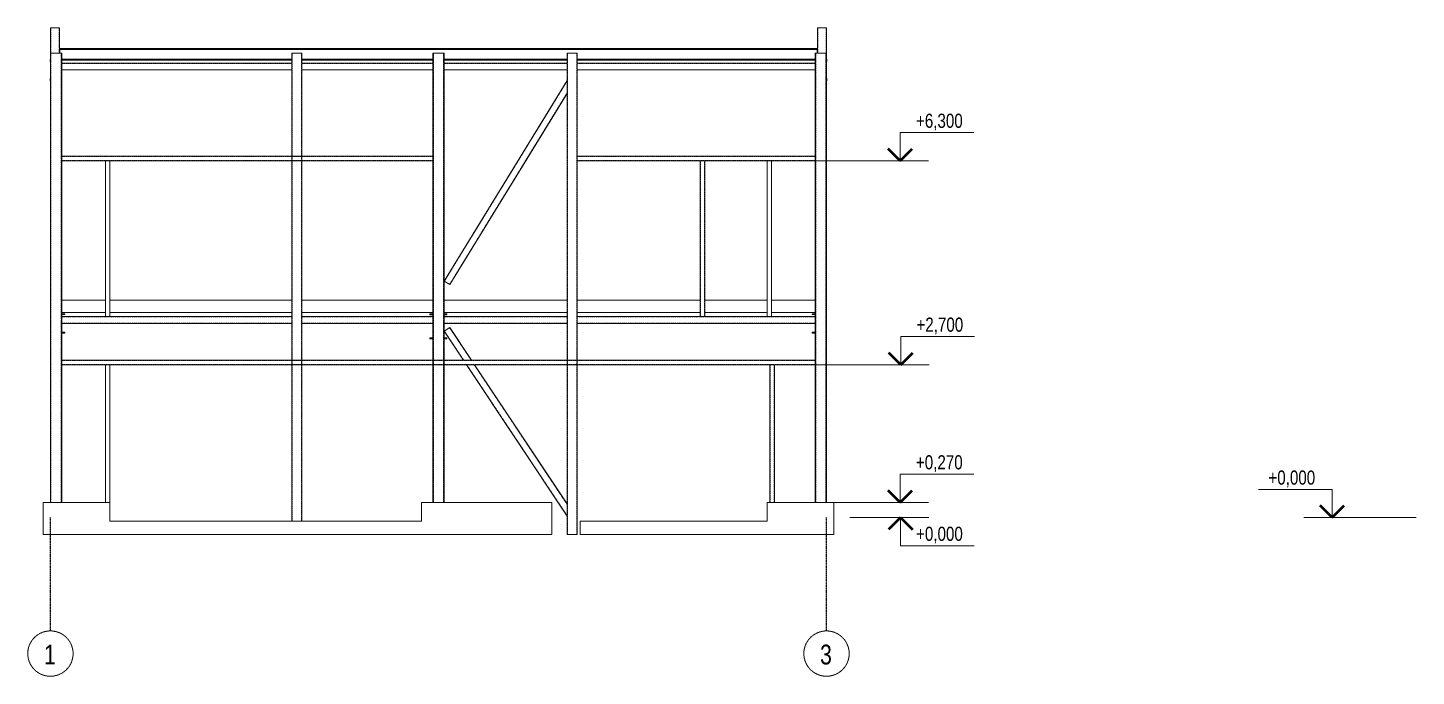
# Model space of a CAD drawing. Header units: millimetres. Extents: x 1117013 to 3394463, y -717780 to -102922.
# Drawn here: x 1275757 to 1300267, y -717296 to -705846 of the extents above; entities that cross this region are included whole.
import ezdxf

# ---------------------------------------------------------------- set-up
doc = ezdxf.new("R2010")
doc.units = ezdxf.units.MM
for name, pattern in [('ADSK_Линия сетки', [21, 12, -3, 3, -3]), ('ADSK_Невидимые', [5, 3, -2]), ('CENTERX2', [4, 2.5, -0.5, 0.5, -0.5])]:
    doc.linetypes.add(name, pattern=pattern)
for name, color, linetype, lineweight in [('Аннотация', 7, 'Continuous', 20), ('Каркас', 7, 'Continuous', 18), ('Несущие колонны', 7, 'Continuous', 18), ('Отметки', 7, 'Continuous', 9), ('Стены', 7, 'Continuous', 18)]:
    doc.layers.add(name, color=color, linetype=linetype, lineweight=lineweight)
doc.layers.add('Оси', color=1, linetype='CENTERX2')
doc.styles.add('Century Gothic', font='GOTHIC.TTF', dxfattribs={"width": 0.8, "height": 250})
doc.styles.add('Century Gothic_1', font='GOTHIC.TTF', dxfattribs={"width": 0.8, "height": 500})

# ---------------------------------------------------------------- blocks, each defined once
blk = doc.blocks.new('ADSK_КолоннаНесущая_Труба_ГОСТ 30245-2003 - 200x200x10-1068426-КР_DWG_Ф_1-3')
at = {"layer": 'Несущие колонны'}
for p, q in [((0, 8200), (200, 8200)), ((0, 8200), (0, 270)), ((200, 8200), (200, 270))]:
    blk.add_line(p, q, dxfattribs=at)
at = {"layer": 'Несущие колонны', "linetype": 'ADSK_Невидимые'}
for p, q in [((10, 8200), (10, 270)), ((190, 8200), (190, 270))]:
    blk.add_line(p, q, dxfattribs=at)
blk = doc.blocks.new('ADSK_КолоннаНесущая_Труба_ГОСТ 30245-2003 - 200x200x10-V1-КР_DWG_Ф_1-3')
at = {"layer": 'Несущие колонны', "linetype": 'ADSK_Невидимые'}
for p, q in [((13510, 8200), (13510, 270)), ((13690, 8200), (13690, 270))]:
    blk.add_line(p, q, dxfattribs=at)
blk = doc.blocks.new('ADSK_КолоннаНесущая_Труба_ГОСТ 30245-2003 - 80x80x4-1059834-КР_DWG_Ф_1-3')
at = {"layer": 'Несущие колонны', "linetype": 'ADSK_Невидимые'}
for p, q in [((974, 2700), (974, 270)), ((1046, 2700), (1046, 270))]:
    blk.add_line(p, q, dxfattribs=at)
blk = doc.blocks.new('ADSK_КолоннаНесущая_Труба_ГОСТ 30245-2003 - 180x180x8-1068427-КР_DWG_Ф_1-3')
at = {"layer": 'Несущие колонны', "linetype": 'ADSK_Невидимые'}
for p, q in [((9128, 8200), (9128, -300)), ((9292, 8200), (9292, -300))]:
    blk.add_line(p, q, dxfattribs=at)
blk = doc.blocks.new('ADSK_Балка_Труба_ГОСТ 30245-2003 - 120x120x5-1068433-КР_DWG_Ф_1-3')
at = {"layer": 'Каркас'}
for p, q in [((4260, 8025), (200, 8025)), ((200, 7905), (4260, 7905)), ((6750, 8025), (4440, 8025)), ((4440, 7905), (6750, 7905)), ((9120, 8025), (6950, 8025)), ((6950, 7905), (9120, 7905)), ((13500, 8025), (9300, 8025)), ((9300, 7905), (13500, 7905))]:
    blk.add_line(p, q, dxfattribs=at)
at = {"layer": 'Каркас', "linetype": 'ADSK_Невидимые'}
for p, q in [((200, 8020), (4260, 8020)), ((200, 7910), (4260, 7910)), ((4440, 8020), (6750, 8020)), ((4440, 7910), (6750, 7910)), ((6950, 8020), (9120, 8020)), ((6950, 7910), (9120, 7910)), ((9300, 8020), (13500, 8020)), ((9300, 7910), (13500, 7910))]:
    blk.add_line(p, q, dxfattribs=at)
blk = doc.blocks.new('___Двутавр типа Ш _СТО АСЧМ 20-93__ Балка - 35Ш2-1101852-КР_DWG_Ф_1-3')
at = {"layer": 'Каркас'}
for p, q in [((13500, 3600), (13445, 3600)), ((13445, 3600), (13445, 3586)), ((13445, 3586), (13500, 3586)), ((13500, 3274), (13445, 3274)), ((13445, 3274), (13445, 3260)), ((13445, 3260), (13500, 3260))]:
    blk.add_line(p, q, dxfattribs=at)
blk = doc.blocks.new('___Двутавр типа Ш _СТО АСЧМ 20-93__ Балка - 35Ш2-1101853-КР_DWG_Ф_1-3')
at = {"layer": 'Каркас'}
for p, q in [((255, 3600), (200, 3600)), ((200, 3586), (255, 3586)), ((255, 3586), (255, 3600)), ((255, 3274), (200, 3274)), ((200, 3260), (255, 3260)), ((255, 3260), (255, 3274))]:
    blk.add_line(p, q, dxfattribs=at)
blk = doc.blocks.new('___Двутавр типа Б _СТО АСЧМ 20-93__ Балка - 35Б1-1101855-КР_DWG_Ф_1-3')
at = {"layer": 'Каркас'}
for p, q in [((13707, 8094), (13700, 8094)), ((13707, 8085), (13707, 8094)), ((13700, 8085), (13707, 8085)), ((13707, 8052), (13707, 8085)), ((13707, 7758), (13700, 7758)), ((13700, 7749), (13707, 7749)), ((13707, 7749), (13707, 7758)), ((13707, 7713), (13707, 7749))]:
    blk.add_line(p, q, dxfattribs=at)
blk = doc.blocks.new('___Двутавр типа Б _СТО АСЧМ 20-93__ Балка - 35Б1-1101857-КР_DWG_Ф_1-3')
at = {"layer": 'Каркас'}
for p, q in [((0, 8089), (-7, 8089)), ((-7, 8089), (-7, 8080)), ((-7, 8080), (0, 8080)), ((-7, 8080), (-7, 8052)), ((-7, 7753), (-7, 7744)), ((0, 7753), (-7, 7753)), ((-7, 7744), (0, 7744)), ((-7, 7744), (-7, 7713))]:
    blk.add_line(p, q, dxfattribs=at)
blk = doc.blocks.new('ADSK_Балка_Труба_ГОСТ 30245-2003 - 80x80x5-1059821-КР_DWG_Ф_1-3')
at = {"layer": 'Каркас'}
for p, q in [((200, 2700), (200, 2780)), ((13500, 2780), (200, 2780)), ((13500, 2700), (200, 2700)), ((13500, 2780), (13500, 2700))]:
    blk.add_line(p, q, dxfattribs=at)
at = {"layer": 'Каркас', "linetype": 'ADSK_Невидимые'}
for p, q in [((200, 2775), (13500, 2775)), ((200, 2705), (13500, 2705))]:
    blk.add_line(p, q, dxfattribs=at)
blk = doc.blocks.new('ADSK_Балка_Труба_ГОСТ 30245-2003 - 80x80x5-1084564-КР_DWG_Ф_1-3')
at = {"layer": 'Каркас'}
for p, q in [((200, 6300), (200, 6380)), ((6750, 6380), (200, 6380)), ((6750, 6380), (6750, 6300)), ((6750, 6300), (200, 6300))]:
    blk.add_line(p, q, dxfattribs=at)
at = {"layer": 'Каркас', "linetype": 'ADSK_Невидимые'}
for p, q in [((200, 6375), (6750, 6375)), ((200, 6305), (6750, 6305))]:
    blk.add_line(p, q, dxfattribs=at)
blk = doc.blocks.new('ADSK_КолоннаНесущая_Труба_ГОСТ 30245-2003 - 777290-КР_DWG_Ф_1-3')
at = {"layer": 'Несущие колонны'}
for p, q in [((6950, 8200), (6750, 8200)), ((6750, 270), (6750, 8200)), ((6950, 270), (6950, 8200))]:
    blk.add_line(p, q, dxfattribs=at)
blk = doc.blocks.new('ADSK_КолоннаНесущая_Труба_ГОСТ 30245-2003 - 80x80x4-1084237-КР_DWG_Ф_1-3')
at = {"layer": 'Несущие колонны', "linetype": 'ADSK_Невидимые'}
for p, q in [((11474, 6300), (11474, 3550)), ((11546, 6300), (11546, 3550))]:
    blk.add_line(p, q, dxfattribs=at)
blk = doc.blocks.new('SK_ПлитаПерекрытия_Пустотная - ПК 68-12-8-777867-КР_DWG_Ф_1-3')
at = {"layer": 'Каркас'}
for p, q in [((9120, 3840), (6950, 3840)), ((11470, 3840), (9300, 3840)), ((12650, 3840), (11550, 3840)), ((13500, 3840), (12730, 3840)), ((6950, 3620), (9120, 3620)), ((9300, 3620), (11470, 3620)), ((11550, 3620), (12650, 3620)), ((12730, 3620), (13500, 3620))]:
    blk.add_line(p, q, dxfattribs=at)
blk = doc.blocks.new('SK_ПлитаПерекрытия_Пустотная - ПК 68-12-8-778387-КР_DWG_Ф_1-3')
at = {"layer": 'Каркас'}
for p, q in [((970, 3840), (200, 3840)), ((4260, 3840), (1050, 3840)), ((6750, 3840), (4440, 3840)), ((200, 3620), (970, 3620)), ((1050, 3620), (4260, 3620)), ((4440, 3620), (6750, 3620))]:
    blk.add_line(p, q, dxfattribs=at)
blk = doc.blocks.new('___Двутавр типа Ш _СТО АСЧМ 20-93__ Балка - 45Ш1-1101919-КР_DWG_Ф_1-3')
at = {"layer": 'Каркас'}
for p, q in [((6750, 3600), (6700, 3600)), ((6700, 3600), (6700, 3582)), ((6700, 3582), (6750, 3582)), ((7000, 3600), (6950, 3600)), ((6950, 3582), (7000, 3582)), ((7000, 3582), (7000, 3600)), ((6750, 3178), (6700, 3178)), ((6700, 3178), (6700, 3160)), ((6700, 3160), (6750, 3160)), ((7000, 3178), (6950, 3178)), ((6950, 3160), (7000, 3160)), ((7000, 3160), (7000, 3178))]:
    blk.add_line(p, q, dxfattribs=at)
blk = doc.blocks.new('ADSK_КолоннаНесущая_Труба_ГОСТ 30245-2003 - 180x180x8-1068431-КР_DWG_Ф_1-3')
at = {"layer": 'Несущие колонны', "linetype": 'ADSK_Невидимые'}
for p, q in [((4268, 8200), (4268, -60)), ((4432, 8200), (4432, -60))]:
    blk.add_line(p, q, dxfattribs=at)
blk = doc.blocks.new('ADSK_КолоннаНесущая_Труба_ГОСТ 30245-2003 - 160x160x6-1068432-КР_DWG_Ф_1-3')
at = {"layer": 'Несущие колонны'}
for p, q in [((0, 8650), (160, 8650)), ((0, 8650), (0, 8200)), ((160, 8650), (160, 8200)), ((160, 8200), (0, 8200))]:
    blk.add_line(p, q, dxfattribs=at)
at = {"layer": 'Несущие колонны', "linetype": 'ADSK_Невидимые'}
for p, q in [((6, 8650), (6, 8200)), ((154, 8650), (154, 8200))]:
    blk.add_line(p, q, dxfattribs=at)
blk = doc.blocks.new('ADSK_КолоннаНесущая_Труба_ГОСТ 30245-2003 - 160x160x6-V2-КР_DWG_Ф_1-3')
at = {"layer": 'Несущие колонны', "linetype": 'ADSK_Невидимые'}
for p, q in [((13546, 8650), (13546, 8200)), ((13694, 8650), (13694, 8200))]:
    blk.add_line(p, q, dxfattribs=at)
blk = doc.blocks.new('ADSK_Балка_Труба_ГОСТ 30245-2003 - 120x120x5-1068421-КР_DWG_Ф_1-3')
at = {"layer": 'Каркас'}
for p, q in [((970, 3550), (200, 3550)), ((4260, 3550), (1050, 3550)), ((6750, 3550), (4440, 3550)), ((9120, 3550), (6950, 3550)), ((11470, 3550), (9300, 3550)), ((12650, 3550), (11550, 3550)), ((13500, 3550), (12730, 3550)), ((4260, 3430), (200, 3430)), ((6750, 3430), (4440, 3430)), ((9120, 3430), (6950, 3430)), ((13500, 3430), (9300, 3430))]:
    blk.add_line(p, q, dxfattribs=at)
at = {"layer": 'Каркас', "linetype": 'ADSK_Невидимые'}
for p, q in [((200, 3545), (4260, 3545)), ((200, 3435), (4260, 3435)), ((4440, 3545), (6750, 3545)), ((4440, 3435), (6750, 3435)), ((6950, 3545), (9120, 3545)), ((6950, 3435), (9120, 3435)), ((9300, 3545), (13500, 3545)), ((9300, 3435), (13500, 3435))]:
    blk.add_line(p, q, dxfattribs=at)
blk = doc.blocks.new('ADSK_Балка_Швеллер_ПолкиПараллельные_ГОСТ8240-97 - 20П-1102082-КР_DWG_Ф_1-3')
at = {"layer": 'Каркас'}
for p, q in [((167, 8276), (167, 8285)), ((167, 8285), (13533, 8285)), ((167, 8269), (167, 8276)), ((167, 8276), (13533, 8276)), ((167, 8200), (167, 8269)), ((167, 8269), (13533, 8269)), ((200, 8094), (4260, 8094)), ((4440, 8094), (6750, 8094)), ((6950, 8094), (9120, 8094)), ((9300, 8094), (13500, 8094)), ((13533, 8285), (13533, 8276)), ((13533, 8276), (13533, 8269)), ((13533, 8269), (13533, 8200)), ((200, 8085), (4260, 8085)), ((200, 8079), (4260, 8079)), ((4440, 8085), (6750, 8085)), ((4440, 8079), (6750, 8079)), ((6950, 8085), (9120, 8085)), ((6950, 8079), (9120, 8079)), ((9300, 8085), (13500, 8085)), ((9300, 8079), (13500, 8079))]:
    blk.add_line(p, q, dxfattribs=at)
blk = doc.blocks.new('ADSK_Балка_Труба_ГОСТ 30245-2003 - 80x80x5-1084566-КР_DWG_Ф_1-3')
at = {"layer": 'Каркас'}
for p, q in [((9300, 6300), (9300, 6380)), ((13500, 6380), (9300, 6380)), ((13500, 6380), (13500, 6300)), ((13500, 6300), (9300, 6300))]:
    blk.add_line(p, q, dxfattribs=at)
at = {"layer": 'Каркас', "linetype": 'ADSK_Невидимые'}
for p, q in [((9300, 6375), (13500, 6375)), ((9300, 6305), (13500, 6305))]:
    blk.add_line(p, q, dxfattribs=at)
blk = doc.blocks.new('ADSK_Балка_Труба_ГОСТ 30245-2003 - 120x120x5-1110274-КР_DWG_Ф_1-3')
at = {"layer": 'Каркас'}
for p, q in [((6950, 3291), (7050, 3358)), ((7290, 2780), (6950, 3291)), ((7434, 2780), (7050, 3358)), ((9120, 27), (7343, 2700)), ((9120, 244), (7487, 2700))]:
    blk.add_line(p, q, dxfattribs=at)
at = {"layer": 'Каркас', "linetype": 'ADSK_Невидимые'}
for p, q in [((7296, 2780), (6954, 3294)), ((7428, 2780), (7046, 3355)), ((9120, 36), (7349, 2700)), ((9120, 235), (7481, 2700))]:
    blk.add_line(p, q, dxfattribs=at)
blk = doc.blocks.new('ADSK_Балка_Труба_ГОСТ 30245-2003 - 120x120x5-1110243-КР_DWG_Ф_1-3')
at = {"layer": 'Каркас'}
for p, q in [((9120, 7718), (6950, 4178)), ((7052, 4115), (9120, 7488)), ((7052, 4115), (6950, 4178))]:
    blk.add_line(p, q, dxfattribs=at)
at = {"layer": 'Каркас', "linetype": 'ADSK_Невидимые'}
for p, q in [((6954, 4175), (9120, 7708)), ((7048, 4118), (9120, 7498))]:
    blk.add_line(p, q, dxfattribs=at)
blk = doc.blocks.new('Ось сетки - Круг_Ø8 мм-6577-КР_DWG_Ф_1-3')
at = {"layer": 'Оси', "lineweight": 20}
for start, end in [(360, 180), (180, 360)]:
    blk.add_arc((0, -2400), 400, start, end, dxfattribs=at)
blk = doc.blocks.new('Высотные отметки - Стрелка вверх-5091-КР_DWG_Ф_1-3')
at = {"layer": 'Аннотация'}
for p, q in [((15002, 6800), (16302, 6800)), ((15002, 6300), (15002, 6800)), ((14702, 6300), (15502, 6300))]:
    blk.add_line(p, q, dxfattribs=at)
at = {"layer": 'Аннотация', "lineweight": 50}
for q in [(14790, 6512), (15214, 6512)]:
    blk.add_line((15002, 6300), q, dxfattribs=at)
blk = doc.blocks.new('Высотные отметки - Стрелка вниз-5092-КР_DWG_Ф_1-3')
at = {"layer": 'Аннотация'}
for p, q in [((14704, 0), (15504, 0)), ((15004, 0), (15004, -500)), ((15004, -500), (16304, -500))]:
    blk.add_line(p, q, dxfattribs=at)
at = {"layer": 'Аннотация', "lineweight": 50}
for q in [(14792, -212), (15216, -212)]:
    blk.add_line((15004, 0), q, dxfattribs=at)
blk = doc.blocks.new('Высотные отметки - Стрелка вверх-5091-КР_DWG_Ф_3-1')
at = {"layer": 'Аннотация'}
for p, q in [((-15700, 500), (-17000, 500)), ((-15700, 0), (-15700, 500)), ((-15400, 0), (-16200, 0))]:
    blk.add_line(p, q, dxfattribs=at)
at = {"layer": 'Аннотация', "lineweight": 50}
for q in [(-15912, 212), (-15488, 212)]:
    blk.add_line((-15700, 0), q, dxfattribs=at)

msp = doc.modelspace()

# ---------------------------------------------------------------- linework, layer by layer
at = {"layer": 'Несущие колонны'}
for p, q in [((1289696.6582, -705846.089), (1289856.6582, -705846.089)), ((1289696.6582, -705846.089), (1289696.6582, -706296.089)), ((1289856.6582, -705846.089), (1289856.6582, -706296.089)), ((1280416.6582, -706296.089), (1280596.6582, -706296.089)), ((1280416.6582, -714556.089), (1280416.6582, -706296.089)), ((1280596.6582, -714556.089), (1280596.6582, -706296.089)), ((1285276.6582, -706296.089), (1285456.6582, -706296.089)), ((1285276.6582, -706296.089), (1285276.6582, -714796.089)), ((1285456.6582, -706296.089), (1285456.6582, -714796.089)), ((1289656.6582, -706296.089), (1289856.6582, -706296.089)), ((1289656.6582, -706296.089), (1289656.6582, -714226.089)), ((1289856.6582, -706296.089), (1289696.6582, -706296.089)), ((1289856.6582, -706296.089), (1289856.6582, -714226.089)), ((1277126.6582, -708196.089), (1277206.6582, -708196.089)), ((1277126.6582, -708196.089), (1277126.6582, -710946.089)), ((1277206.6582, -708196.089), (1277206.6582, -710946.089)), ((1287626.6582, -708196.089), (1287706.6582, -708196.089)), ((1287626.6582, -708196.089), (1287626.6582, -710946.089)), ((1287706.6582, -708196.089), (1287706.6582, -710946.089)), ((1288806.6582, -708196.089), (1288886.6582, -708196.089)), ((1288806.6582, -708196.089), (1288806.6582, -710946.089)), ((1288886.6582, -708196.089), (1288886.6582, -710946.089)), ((1277206.6582, -710946.089), (1277126.6582, -710946.089)), ((1287706.6582, -710946.089), (1287626.6582, -710946.089)), ((1288886.6582, -710946.089), (1288806.6582, -710946.089)), ((1277126.6582, -711796.089), (1277206.6582, -711796.089)), ((1277126.6582, -711796.089), (1277126.6582, -714226.089)), ((1277206.6582, -711796.089), (1277206.6582, -714226.089)), ((1288856.6582, -711796.089), (1288936.6582, -711796.089)), ((1288856.6582, -711796.089), (1288856.6582, -714226.089)), ((1288936.6582, -711796.089), (1288936.6582, -714226.089)), ((1285456.6582, -714796.089), (1285276.6582, -714796.089))]:
    msp.add_line(p, q, dxfattribs=at)
at = {"layer": 'Оси', "linetype": 'ADSK_Линия сетки'}
for p, q in [((1276156.6582, -716496.089), (1276156.6582, -714496.089)), ((1289856.6582, -716496.089), (1289856.6582, -714496.089))]:
    msp.add_line(p, q, dxfattribs=at)
at = {"layer": 'Отметки', "lineweight": 20}
for p, q in [((1288659.8199, -708196.089), (1291158.7849, -708196.089)), ((1288279.9846, -711796.089), (1291167.203, -711796.089)), ((1289541.8796, -714226.089), (1290328.6292, -714226.089)), ((1290328.6292, -714226.089), (1291157.5946, -714226.089)), ((1290269.7153, -714496.089), (1290497.9349, -714496.089)), ((1290497.9349, -714496.089), (1291160.2963, -714496.089)), ((1300008.5408, -714496.089), (1298780.3664, -714496.089)), ((1300266.7989, -714496.089), (1300008.5408, -714496.089))]:
    msp.add_line(p, q, dxfattribs=at)
at = {"layer": 'Стены'}
for p, q in [((1276026.6582, -714796.089), (1276026.6582, -714226.089)), ((1277206.6582, -714226.089), (1276026.6582, -714226.089)), ((1277206.6582, -714556.089), (1277206.6582, -714226.089)), ((1285006.6582, -714226.089), (1282706.6582, -714226.089)), ((1282706.6582, -714226.089), (1282706.6582, -714556.089)), ((1285006.6582, -714796.089), (1285006.6582, -714226.089)), ((1289986.6582, -714226.089), (1288806.6582, -714226.089)), ((1288806.6582, -714226.089), (1288806.6582, -714556.089)), ((1289986.6582, -714796.089), (1289986.6582, -714226.089)), ((1282706.6582, -714556.089), (1277206.6582, -714556.089)), ((1288806.6582, -714556.089), (1285506.6582, -714556.089)), ((1285506.6582, -714556.089), (1285506.6582, -714796.089)), ((1276026.6582, -714796.089), (1285006.6582, -714796.089)), ((1285506.6582, -714796.089), (1289986.6582, -714796.089))]:
    msp.add_line(p, q, dxfattribs=at)

# ---------------------------------------------------------------- block references
at = {"layer": 'Аннотация'}
for name, p in [('Высотные отметки - Стрелка вверх-5091-КР_DWG_Ф_1-3', (1276156.6582, -714496.089)), ('Высотные отметки - Стрелка вверх-5091-КР_DWG_Ф_3-1', (1314480.6686, -714496.089)), ('Высотные отметки - Стрелка вниз-5092-КР_DWG_Ф_1-3', (1276156.6582, -714496.089))]:
    msp.add_blockref(name, p, dxfattribs=at)
at = {"layer": 'Каркас'}
for name in ['ADSK_Балка_Швеллер_ПолкиПараллельные_ГОСТ8240-97 - 20П-1102082-КР_DWG_Ф_1-3', '___Двутавр типа Б _СТО АСЧМ 20-93__ Балка - 35Б1-1101857-КР_DWG_Ф_1-3', 'ADSK_Балка_Труба_ГОСТ 30245-2003 - 120x120x5-1068433-КР_DWG_Ф_1-3', '___Двутавр типа Б _СТО АСЧМ 20-93__ Балка - 35Б1-1101855-КР_DWG_Ф_1-3', 'ADSK_Балка_Труба_ГОСТ 30245-2003 - 120x120x5-1110243-КР_DWG_Ф_1-3', 'ADSK_Балка_Труба_ГОСТ 30245-2003 - 80x80x5-1084564-КР_DWG_Ф_1-3', 'ADSK_Балка_Труба_ГОСТ 30245-2003 - 80x80x5-1084566-КР_DWG_Ф_1-3', 'SK_ПлитаПерекрытия_Пустотная - ПК 68-12-8-778387-КР_DWG_Ф_1-3', 'SK_ПлитаПерекрытия_Пустотная - ПК 68-12-8-777867-КР_DWG_Ф_1-3', '___Двутавр типа Ш _СТО АСЧМ 20-93__ Балка - 35Ш2-1101853-КР_DWG_Ф_1-3', 'ADSK_Балка_Труба_ГОСТ 30245-2003 - 120x120x5-1068421-КР_DWG_Ф_1-3', '___Двутавр типа Ш _СТО АСЧМ 20-93__ Балка - 45Ш1-1101919-КР_DWG_Ф_1-3', '___Двутавр типа Ш _СТО АСЧМ 20-93__ Балка - 35Ш2-1101852-КР_DWG_Ф_1-3', 'ADSK_Балка_Труба_ГОСТ 30245-2003 - 120x120x5-1110274-КР_DWG_Ф_1-3', 'ADSK_Балка_Труба_ГОСТ 30245-2003 - 80x80x5-1059821-КР_DWG_Ф_1-3']:
    msp.add_blockref(name, (1276156.6582, -714496.089), dxfattribs=at)
at = {"layer": 'Несущие колонны'}
for name in ['ADSK_КолоннаНесущая_Труба_ГОСТ 30245-2003 - 160x160x6-1068432-КР_DWG_Ф_1-3', 'ADSK_КолоннаНесущая_Труба_ГОСТ 30245-2003 - 200x200x10-1068426-КР_DWG_Ф_1-3', 'ADSK_КолоннаНесущая_Труба_ГОСТ 30245-2003 - 777290-КР_DWG_Ф_1-3']:
    msp.add_blockref(name, (1276156.6582, -714496.089), dxfattribs=at)
at = {"layer": 'Несущие колонны', "linetype": 'ADSK_Невидимые'}
for name, p in [('ADSK_КолоннаНесущая_Труба_ГОСТ 30245-2003 - 160x160x6-V2-КР_DWG_Ф_1-3', (1276156.6582, -714496.089)), ('ADSK_КолоннаНесущая_Труба_ГОСТ 30245-2003 - 180x180x8-1068431-КР_DWG_Ф_1-3', (1276156.6582, -714496.089)), ('ADSK_КолоннаНесущая_Труба_ГОСТ 30245-2003 - 200x200x10-V1-КР_DWG_Ф_1-3', (1269406.6582, -714496.089)), ('ADSK_КолоннаНесущая_Труба_ГОСТ 30245-2003 - 180x180x8-1068427-КР_DWG_Ф_1-3', (1276156.6582, -714496.089)), ('ADSK_КолоннаНесущая_Труба_ГОСТ 30245-2003 - 200x200x10-V1-КР_DWG_Ф_1-3', (1276156.6582, -714496.089)), ('ADSK_КолоннаНесущая_Труба_ГОСТ 30245-2003 - 80x80x4-1084237-КР_DWG_Ф_1-3', (1265656.6582, -714496.089)), ('ADSK_КолоннаНесущая_Труба_ГОСТ 30245-2003 - 80x80x4-1084237-КР_DWG_Ф_1-3', (1276156.6582, -714496.089)), ('ADSK_КолоннаНесущая_Труба_ГОСТ 30245-2003 - 80x80x4-1084237-КР_DWG_Ф_1-3', (1277336.6582, -714496.089)), ('ADSK_КолоннаНесущая_Труба_ГОСТ 30245-2003 - 80x80x4-1059834-КР_DWG_Ф_1-3', (1276156.6582, -714496.089)), ('ADSK_КолоннаНесущая_Труба_ГОСТ 30245-2003 - 80x80x4-1059834-КР_DWG_Ф_1-3', (1287886.6582, -714496.089))]:
    msp.add_blockref(name, p, dxfattribs=at)
at = {"layer": 'Оси', "lineweight": 20}
for p in [(1276156.6582, -714496.089), (1289856.6582, -714496.089)]:
    msp.add_blockref('Ось сетки - Круг_Ø8 мм-6577-КР_DWG_Ф_1-3', p, dxfattribs=at)
at = {"layer": 'Отметки', "lineweight": 20}
for p in [(1276165.0763, -718096.089), (1276155.468, -720526.089)]:
    msp.add_blockref('Высотные отметки - Стрелка вверх-5091-КР_DWG_Ф_1-3', p, dxfattribs=at)

# ---------------------------------------------------------------- texts
at = {"layer": 'Оси', "char_height": 350, "width": 269.367, "attachment_point": 1, "style": 'Century Gothic'}
for s, insert in [('\\fCentury Gothic|b0|i0|c204|p34|;\\W.8;1', (1276042.9868, -716738.0192)), ('\\fCentury Gothic|b0|i0|c204|p34|;\\W.8;3', (1289742.9868, -716738.0192))]:
    msp.add_mtext(s, dxfattribs=dict(at, insert=insert))
at = {"layer": 'Отметки', "lineweight": 20, "char_height": 250, "width": 1014.868888, "attachment_point": 1, "line_spacing_factor": 0.984502, "style": 'Century Gothic_1'}
for s, insert in [('+6,300', (1291435.9229, -707363.2185)), ('+2,700', (1291444.3409, -710963.2185)), ('+0,270', (1291434.7326, -713393.2185)), ('+0,000', (1297657.5043, -713663.2185)), ('+0,000', (1291437.4343, -714655.8581))]:
    msp.add_mtext(s, dxfattribs=dict(at, insert=insert))

doc.saveas('drawing.dxf')
